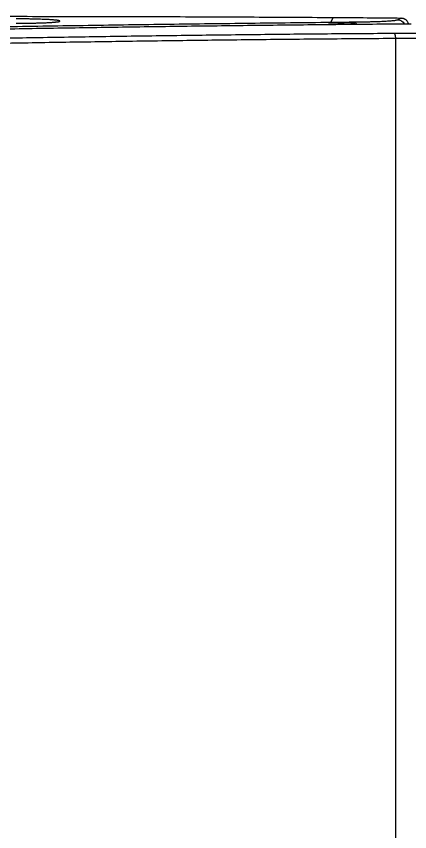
# Model space of a CAD drawing. Header units: millimetres. Extents: x -33000 to 294000, y 0 to 42408.
# Drawn here: x 56962.3 to 57045.4, y 13772 to 13944.4 of the extents above; entities that cross this region are included whole.
import ezdxf

# ---------------------------------------------------------------- set-up
doc = ezdxf.new("R2010")
doc.units = ezdxf.units.MM
doc.header["$LTSCALE"] = 50
doc.layers.add('arch', color=8, linetype='Continuous')

msp = doc.modelspace()

# ---------------------------------------------------------------- linework, layer by layer
at = {"layer": 'arch', "linetype": 'Continuous'}
msp.add_line((57028.72, 13943.13), (57029.22, 13944.2), dxfattribs=at)
at = {"layer": 'arch', "linetype": 'Continuous', "extrusion": (0, 0, -1)}
for centre, major_axis, ratio, start_param, end_param in [((57033.84, 13941.69, 0), (-0.02, 1.5), 0.325966, 0.053503, 0.7703), ((57042.89, 13942.19, 0), (-0.74, 1.3), 0.994967, 0.534249, 1.624058)]:
    msp.add_ellipse(centre, major_axis=major_axis, ratio=ratio, start_param=start_param, end_param=end_param, dxfattribs=at)
at = {"layer": 'arch', "linetype": 'Continuous'}
for points, knots in [([(56886.54, 13943.73, 0), (56892.48, 13943.85, 0), (56898.43, 13943.96, 0), (56910.31, 13944.14, 0), (56916.26, 13944.22, 0), (56925.18, 13944.31, 0), (56928.15, 13944.33, 0), (56934.09, 13944.37, 0), (56937.07, 13944.39, 0), (56945.98, 13944.43, 0), (56951.93, 13944.44, 0), (56963.82, 13944.44, 0), (56972.74, 13944.44, 0), (56981.66, 13944.42, 0), (56987.6, 13944.41, 0), (56990.57, 13944.4, 0), (56999.49, 13944.36, 0), (57005.44, 13944.34, 0), (57014.35, 13944.29, 0), (57017.33, 13944.27, 0), (57023.27, 13944.24, 0), (57026.24, 13944.22, 0), (57029.22, 13944.2, 0)], [0, 0, 0, 0, 0.125, 0.125, 0.25, 0.25, 0.3125, 0.3125, 0.375, 0.375, 0.5, 0.5, 0.625, 0.6875, 0.6875, 0.75, 0.75, 0.875, 0.875, 0.9375, 0.9375, 1, 1, 1, 1]), ([(57043.61, 13944.08, 0), (57043.56, 13944.05, 0), (57043.5, 13944.02, 0), (57043.27, 13943.89, 0), (57043.09, 13943.79, 0), (57042.91, 13943.69, 0)], [0, 0, 0, 0, 0.241703, 0.241703, 1, 1, 1, 1]), ([(57043.61, 13944.08, 0), (57043.71, 13944.08, 0), (57043.81, 13944.07, 0), (57043.93, 13944.05, 0), (57043.95, 13944.04, 0), (57044, 13944.03, 0), (57044.02, 13944.02, 0), (57044.09, 13944, 0), (57044.18, 13943.96, 0), (57044.27, 13943.92, 0), (57044.33, 13943.89, 0), (57044.35, 13943.88, 0), (57044.39, 13943.85, 0), (57044.41, 13943.84, 0), (57044.51, 13943.77, 0), (57044.59, 13943.71, 0), (57044.69, 13943.6, 0), (57044.72, 13943.57, 0), (57044.77, 13943.51, 0), (57044.78, 13943.49, 0), (57044.81, 13943.45, 0), (57044.83, 13943.43, 0), (57044.89, 13943.33, 0), (57044.94, 13943.24, 0), (57044.98, 13943.13, 0), (57044.99, 13943.11, 0), (57045.01, 13943.06, 0), (57045.02, 13943.04, 0), (57045.04, 13942.97, 0), (57045.05, 13942.92, 0), (57045.06, 13942.87, 0), (57045.06, 13942.86, 0), (57045.06, 13942.86, 0)], [0, 0, 0, 0, 0.14142, 0.14142, 0.176775, 0.176775, 0.21213, 0.21213, 0.28284, 0.35355, 0.35355, 0.388905, 0.388905, 0.424261, 0.424261, 0.565681, 0.565681, 0.636391, 0.636391, 0.671746, 0.671746, 0.707101, 0.707101, 0.848521, 0.848521, 0.883876, 0.883876, 0.919231, 0.919231, 0.989941, 0.989941, 1, 1, 1, 1]), ([(57028.72, 13943.13, 0), (57025.87, 13943.1, 0), (57023.03, 13943.07, 0), (57017.33, 13943.01, 0), (57014.49, 13942.97, 0), (57005.94, 13942.87, 0), (57000.25, 13942.8, 0), (56988.86, 13942.65, 0), (56983.17, 13942.57, 0), (56971.78, 13942.39, 0), (56966.09, 13942.3, 0), (56957.55, 13942.15, 0), (56954.7, 13942.1, 0), (56949.01, 13941.99, 0), (56943.31, 13941.88, 0), (56937.62, 13941.75, 0), (56931.93, 13941.62, 0), (56929.08, 13941.55, 0), (56914.85, 13941.19, 0), (56903.47, 13940.83, 0), (56892.08, 13940.41, 0)], [0, 0, 0, 0, 0.0625, 0.0625, 0.125, 0.125, 0.25, 0.25, 0.375, 0.375, 0.5, 0.5, 0.5625, 0.5625, 0.625, 0.6875, 0.6875, 0.75, 0.75, 1, 1, 1, 1]), ([(56929.23, 13941.16, 0), (56938.94, 13941.41, 0), (56948.64, 13941.6, 0), (56963.2, 13941.85, 0), (56968.05, 13941.93, 0), (56977.75, 13942.09, 0), (56982.61, 13942.16, 0), (56992.31, 13942.3, 0), (56997.16, 13942.37, 0), (57006.87, 13942.49, 0), (57011.72, 13942.55, 0), (57019, 13942.63, 0), (57021.43, 13942.66, 0), (57025.07, 13942.7, 0), (57026.28, 13942.71, 0), (57028.71, 13942.73, 0), (57029.92, 13942.75, 0), (57033.56, 13942.78, 0), (57035.98, 13942.81, 0), (57039.62, 13942.83, 0), (57040.84, 13942.84, 0), (57043.26, 13942.85, 0), (57044.48, 13942.86, 0), (57045.69, 13942.86, 0)], [0, 0, 0, 0, 0.25, 0.25, 0.375, 0.375, 0.5, 0.5, 0.625, 0.625, 0.75, 0.75, 0.8125, 0.8125, 0.84375, 0.84375, 0.875, 0.875, 0.9375, 0.9375, 0.96875, 0.96875, 1, 1, 1, 1]), ([(56962.29, 13942.98, 0), (56962.3, 13942.98, 0), (56962.33, 13942.98, 0), (56962.38, 13942.98, 0), (56962.42, 13942.98, 0), (56962.47, 13942.98, 0), (56962.51, 13942.98, 0), (56962.56, 13942.98, 0), (56962.61, 13942.98, 0), (56962.65, 13942.98, 0), (56962.7, 13942.98, 0), (56962.74, 13942.98, 0), (56962.79, 13942.98, 0), (56962.83, 13942.98, 0), (56962.88, 13942.98, 0), (56962.92, 13942.98, 0), (56962.97, 13942.98, 0), (56963.01, 13942.98, 0), (56963.06, 13942.98, 0), (56963.1, 13942.98, 0), (56963.15, 13942.98, 0), (56963.19, 13942.98, 0), (56963.24, 13942.98, 0), (56963.28, 13942.98, 0), (56963.32, 13942.98, 0), (56963.37, 13942.98, 0), (56963.41, 13942.98, 0), (56963.46, 13942.98, 0), (56963.5, 13942.98, 0), (56963.55, 13942.98, 0), (56963.59, 13942.98, 0), (56963.64, 13942.98, 0), (56963.68, 13942.98, 0), (56963.73, 13942.98, 0), (56963.77, 13942.98, 0), (56963.82, 13942.98, 0), (56963.86, 13942.98, 0), (56963.91, 13942.98, 0), (56963.95, 13942.98, 0), (56963.99, 13942.98, 0), (56964.04, 13942.98, 0), (56964.22, 13942.99, 0), (56964.53, 13942.99, 0), (56964.96, 13942.99, 0), (56965.39, 13943, 0), (56965.81, 13943.01, 0), (56966.23, 13943.02, 0), (56966.63, 13943.03, 0), (56967.02, 13943.04, 0), (56967.44, 13943.05, 0), (56967.89, 13943.07, 0), (56968.36, 13943.09, 0), (56968.8, 13943.11, 0), (56969.21, 13943.13, 0), (56969.59, 13943.15, 0), (56969.94, 13943.18, 0), (56970.26, 13943.2, 0), (56970.55, 13943.23, 0), (56970.79, 13943.26, 0), (56971.01, 13943.28, 0), (56971.18, 13943.31, 0), (56971.32, 13943.34, 0), (56971.42, 13943.37, 0), (56971.48, 13943.4, 0), (56971.5, 13943.43, 0), (56971.48, 13943.46, 0), (56971.42, 13943.49, 0), (56971.32, 13943.52, 0), (56971.18, 13943.55, 0), (56971.01, 13943.58, 0), (56970.8, 13943.61, 0), (56970.55, 13943.63, 0), (56970.27, 13943.66, 0), (56969.95, 13943.69, 0), (56969.6, 13943.71, 0), (56969.22, 13943.74, 0), (56968.74, 13943.76, 0), (56968.14, 13943.79, 0), (56967.54, 13943.81, 0), (56967.03, 13943.83, 0), (56966.63, 13943.84, 0), (56966.23, 13943.85, 0), (56965.82, 13943.86, 0), (56965.4, 13943.87, 0), (56964.97, 13943.88, 0), (56964.54, 13943.88, 0), (56964.21, 13943.89, 0), (56964, 13943.89, 0), (56963.91, 13943.89, 0), (56963.81, 13943.89, 0), (56963.72, 13943.89, 0), (56963.62, 13943.89, 0), (56963.53, 13943.89, 0), (56963.43, 13943.89, 0), (56963.34, 13943.89, 0), (56963.24, 13943.89, 0), (56963.15, 13943.89, 0), (56963.05, 13943.89, 0), (56962.96, 13943.89, 0), (56962.86, 13943.89, 0), (56962.77, 13943.89, 0), (56962.67, 13943.89, 0), (56962.58, 13943.89, 0), (56962.48, 13943.9, 0), (56962.38, 13943.9, 0), (56962.32, 13943.9, 0), (56962.29, 13943.9, 0)], [0, 0, 0, 0, 0.001566, 0.003131, 0.004696, 0.006259, 0.007823, 0.009385, 0.010947, 0.012509, 0.01407, 0.015631, 0.017192, 0.018752, 0.020311, 0.021871, 0.02343, 0.024989, 0.026548, 0.028107, 0.029666, 0.031225, 0.032783, 0.034342, 0.035901, 0.03746, 0.039019, 0.040579, 0.042138, 0.043698, 0.045258, 0.046819, 0.04838, 0.049941, 0.051503, 0.053065, 0.054628, 0.056191, 0.057755, 0.05932, 0.060885, 0.062451, 0.078124, 0.09376, 0.109397, 0.125073, 0.140664, 0.156219, 0.171775, 0.18737, 0.208267, 0.229121, 0.250022, 0.270814, 0.291564, 0.312361, 0.333223, 0.354043, 0.374912, 0.395769, 0.416586, 0.437452, 0.458245, 0.478997, 0.499798, 0.520693, 0.541546, 0.562447, 0.583221, 0.603954, 0.624732, 0.645621, 0.666466, 0.687357, 0.708176, 0.72895, 0.749769, 0.780996, 0.81222, 0.827891, 0.843524, 0.859156, 0.874826, 0.890421, 0.905978, 0.921535, 0.937129, 0.940447, 0.943762, 0.947075, 0.950385, 0.953693, 0.956999, 0.960305, 0.963609, 0.966913, 0.970216, 0.97352, 0.976824, 0.98013, 0.983436, 0.986744, 0.990054, 0.993367, 0.996682, 1, 1, 1, 1]), ([(57042.91, 13943.69, 0), (57042.88, 13943.67, 0), (57042.84, 13943.65, 0), (57042.77, 13943.63, 0), (57042.72, 13943.62, 0), (57042.67, 13943.61, 0), (57042.64, 13943.6, 0), (57042.62, 13943.6, 0), (57042.53, 13943.58, 0), (57042.44, 13943.56, 0), (57042.25, 13943.53, 0), (57042.03, 13943.5, 0), (57041.64, 13943.46, 0), (57041.34, 13943.44, 0), (57041.1, 13943.42, 0), (57041.02, 13943.41, 0), (57040.89, 13943.4, 0), (57040.84, 13943.4, 0), (57040.76, 13943.4, 0), (57040.53, 13943.38, 0), (57040.1, 13943.36, 0), (57039.48, 13943.32, 0), (57038.8, 13943.3, 0), (57038.32, 13943.28, 0), (57038.01, 13943.27, 0), (57037.94, 13943.27, 0), (57037.82, 13943.26, 0), (57037.75, 13943.26, 0), (57037.56, 13943.26, 0), (57037.43, 13943.25, 0), (57037.03, 13943.24, 0), (57036.49, 13943.23, 0), (57035.65, 13943.21, 0), (57035.06, 13943.2, 0), (57034.47, 13943.19, 0), (57034.16, 13943.19, 0), (57033.86, 13943.19, 0)], [0, 0, 0, 0, 0.0625, 0.0625, 0.09375, 0.109375, 0.109375, 0.125, 0.125, 0.1875, 0.1875, 0.25, 0.3125, 0.375, 0.375, 0.40625, 0.40625, 0.421875, 0.421875, 0.4375, 0.5, 0.5625, 0.625, 0.6875, 0.6875, 0.703125, 0.703125, 0.71875, 0.71875, 0.75, 0.75, 0.8125, 0.875, 0.9375, 0.9375, 1, 1, 1, 1]), ([(57042.11, 13940.79, 0), (57039.76, 13940.79, 0), (57037.41, 13940.77, 0), (57032.7, 13940.74, 0), (57030.35, 13940.72, 0), (57023.29, 13940.66, 0), (57018.58, 13940.61, 0), (57009.17, 13940.51, 0), (57004.46, 13940.45, 0), (56995.05, 13940.33, 0), (56990.34, 13940.27, 0), (56980.93, 13940.13, 0), (56976.23, 13940.06, 0), (56966.81, 13939.9, 0), (56962.11, 13939.82, 0), (56947.99, 13939.57, 0), (56938.58, 13939.39, 0), (56929.17, 13939.15, 0)], [0, 0, 0, 0, 0.0625, 0.0625, 0.125, 0.125, 0.25, 0.25, 0.375, 0.375, 0.5, 0.5, 0.625, 0.625, 0.75, 0.75, 1, 1, 1, 1]), ([(57084.36, 13940.1, 0), (57082.57, 13940.17, 0), (57080.78, 13940.23, 0), (57078.1, 13940.32, 0), (57077.21, 13940.34, 0), (57075.43, 13940.39, 0), (57074.54, 13940.42, 0), (57071.87, 13940.48, 0), (57070.1, 13940.53, 0), (57066.56, 13940.6, 0), (57064.8, 13940.63, 0), (57059.52, 13940.72, 0), (57056.02, 13940.76, 0), (57049.04, 13940.8, 0), (57045.57, 13940.8, 0), (57042.11, 13940.79, 0)], [0, 0, 0, 0, 0.125, 0.125, 0.1875, 0.1875, 0.25, 0.25, 0.375, 0.375, 0.5, 0.5, 0.75, 0.75, 1, 1, 1, 1]), ([(57042.43, 13939.8, 0), (57042.43, 13939.86, 0), (57042.42, 13939.92, 0), (57042.42, 13940.05, 0), (57042.41, 13940.11, 0), (57042.39, 13940.22, 0), (57042.38, 13940.28, 0), (57042.36, 13940.39, 0), (57042.35, 13940.44, 0), (57042.32, 13940.53, 0), (57042.3, 13940.57, 0), (57042.27, 13940.64, 0), (57042.25, 13940.68, 0), (57042.22, 13940.73, 0), (57042.2, 13940.75, 0), (57042.16, 13940.78, 0), (57042.14, 13940.79, 0), (57042.11, 13940.79, 0)], [0, 0, 0, 0, 0.125, 0.125, 0.25, 0.25, 0.375, 0.375, 0.5, 0.5, 0.625, 0.625, 0.75, 0.75, 0.875, 0.875, 1, 1, 1, 1]), ([(56929.5, 13938.15, 0), (56938.91, 13938.39, 0), (56948.32, 13938.57, 0), (56962.43, 13938.83, 0), (56967.14, 13938.91, 0), (56976.55, 13939.06, 0), (56981.26, 13939.13, 0), (56990.67, 13939.27, 0), (57000.08, 13939.4, 0), (57009.49, 13939.51, 0), (57018.9, 13939.61, 0), (57023.6, 13939.66, 0), (57030.66, 13939.72, 0), (57033.01, 13939.74, 0), (57037.72, 13939.78, 0), (57040.07, 13939.79, 0), (57042.43, 13939.8, 0)], [0, 0, 0, 0, 0.25, 0.25, 0.375, 0.375, 0.5, 0.5, 0.625, 0.75, 0.75, 0.875, 0.875, 0.9375, 0.9375, 1, 1, 1, 1]), ([(57042.43, 13939.8, 0), (57045.87, 13939.81, 0), (57049.32, 13939.8, 0), (57056.27, 13939.76, 0), (57059.76, 13939.72, 0), (57065.02, 13939.63, 0), (57066.78, 13939.6, 0), (57070.3, 13939.53, 0), (57072.06, 13939.49, 0), (57074.72, 13939.42, 0), (57075.6, 13939.39, 0), (57077.38, 13939.34, 0), (57078.27, 13939.32, 0), (57080.93, 13939.24, 0), (57082.71, 13939.18, 0), (57084.5, 13939.11, 0)], [0, 0, 0, 0, 0.25, 0.25, 0.5, 0.5, 0.625, 0.625, 0.75, 0.75, 0.8125, 0.8125, 0.875, 0.875, 1, 1, 1, 1])]:
    msp.add_open_spline(points, degree=3, knots=knots, dxfattribs=at)
for points in [[(57029.22, 13944.2, 0), (57034.02, 13944.17, 0), (57038.82, 13944.15, 0), (57043.61, 13944.08, 0)], [(57028.2, 13943.05, 0), (57028.86, 13943.06, 0), (57030.16, 13943.07, 0), (57032.05, 13943.11, 0), (57033.25, 13943.1, 0), (57033.84, 13943.08, 0)], [(57033.86, 13943.19, 0), (57032.14, 13943.17, 0), (57030.43, 13943.15, 0), (57028.72, 13943.13, 0)], [(57042.43, 13549.42, 0), (57042.43, 13679.54, 0), (57042.43, 13809.67, 0), (57042.43, 13939.8, 0)]]:
    msp.add_open_spline(points, degree=3, dxfattribs=at)

doc.saveas('drawing.dxf')
